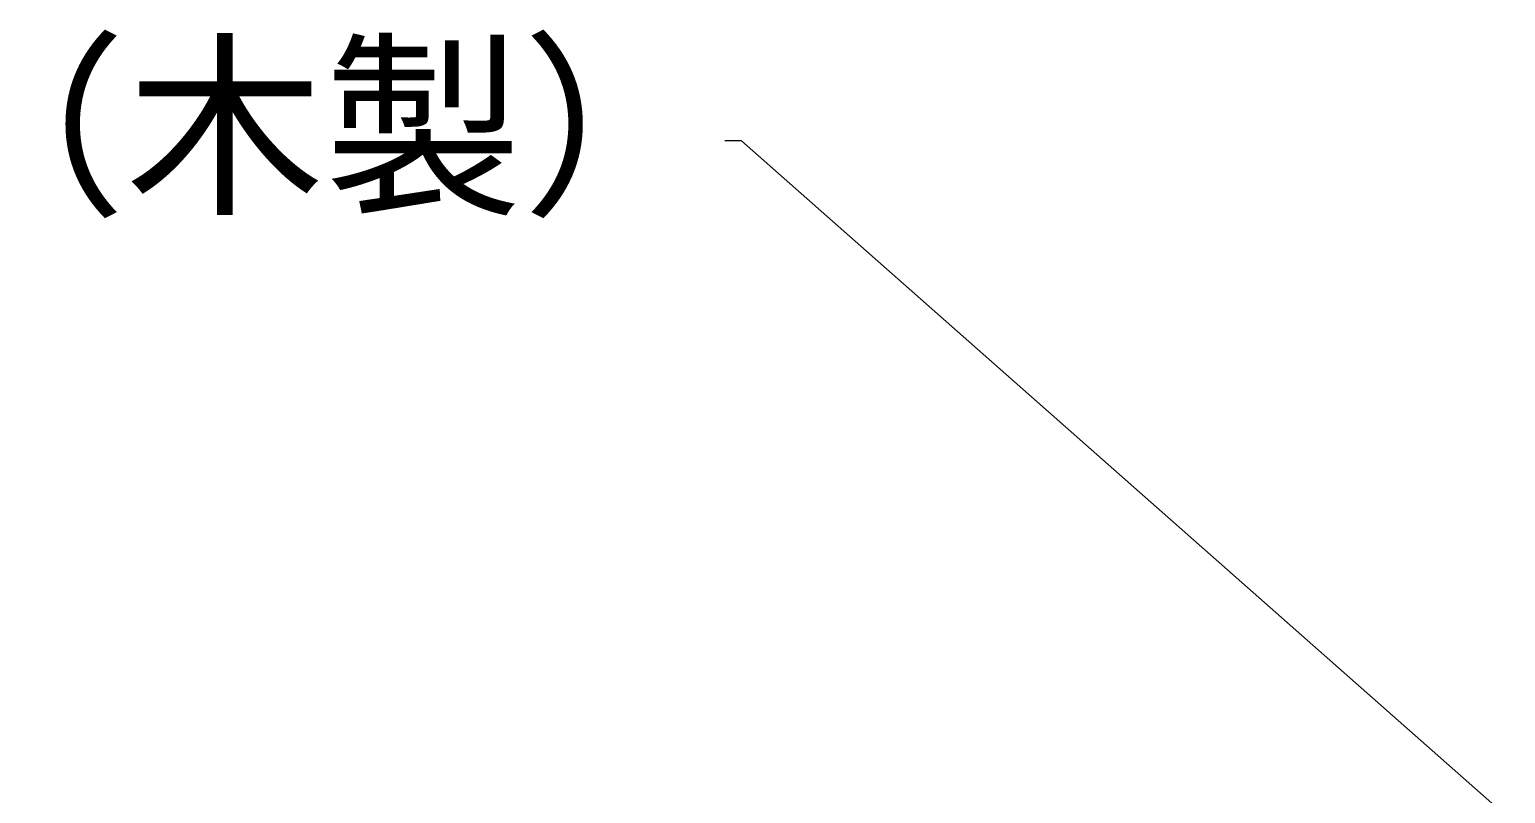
# Model space of a CAD drawing. Header units: millimetres. Extents: x -63086 to 144078, y -129912 to 13382.
# Drawn here: x 21717 to 22428, y -81171 to -80803 of the extents above; entities that cross this region are included whole.
import ezdxf
from ezdxf import colors
from ezdxf.entities.mleader import LeaderData, LeaderLine
from ezdxf.math import Vec2, Vec3

# ---------------------------------------------------------------- set-up
doc = ezdxf.new("R2010")
doc.units = ezdxf.units.MM
doc.layers.add('文字', color=7, linetype='Continuous')
doc.styles.get("Standard").update_dxf_attribs({"font": 'MS Mincho.ttf'})

msp = doc.modelspace()

# ---------------------------------------------------------------- leaders
at = {"layer": '文字', "ltscale": 10}
ml = msp.add_multileader_mtext('Standard', dxfattribs=at)
ml.set_content('手すり（木製）', color=256)
ml.set_leader_properties(lineweight=0)
ml.build(insert=Vec2(0, 0))
ctx = ml.context
ctx.base_point, ctx.char_height, ctx.plane_origin = Vec3(21410.9849, -80856.3293), 70, Vec3(22379.0862, -81533.2056)
ctx.text_align_type = 2
notes = []
notes.append((ctx, [(0, (1, 1, 0), (22060.1849, -80856.3293), (-1, 0), 8, [(0, [(22496.2078, -81241.0983)], 0, [])])]))
ctx.mtext.insert, ctx.mtext.width, ctx.mtext.alignment, ctx.mtext.flow_direction = Vec3(22050.1849, -80814.5293), 665.998973, 3, 5
for ctx, leaders in notes:
    for number, flags, end, landing, length, lines in leaders:
        leader = LeaderData()
        leader.index, (leader.has_last_leader_line, leader.has_dogleg_vector, leader.attachment_direction) = number, flags
        leader.last_leader_point, leader.dogleg_vector, leader.dogleg_length = Vec3(end), Vec3(landing), length
        for number, points, colour, breaks in lines:
            line = LeaderLine()
            line.index, line.vertices, line.color, line.breaks = number, Vec3.list(points), colors.encode_raw_color(colour), breaks
            leader.lines.append(line)
        ctx.leaders.append(leader)

doc.saveas('drawing.dxf')
